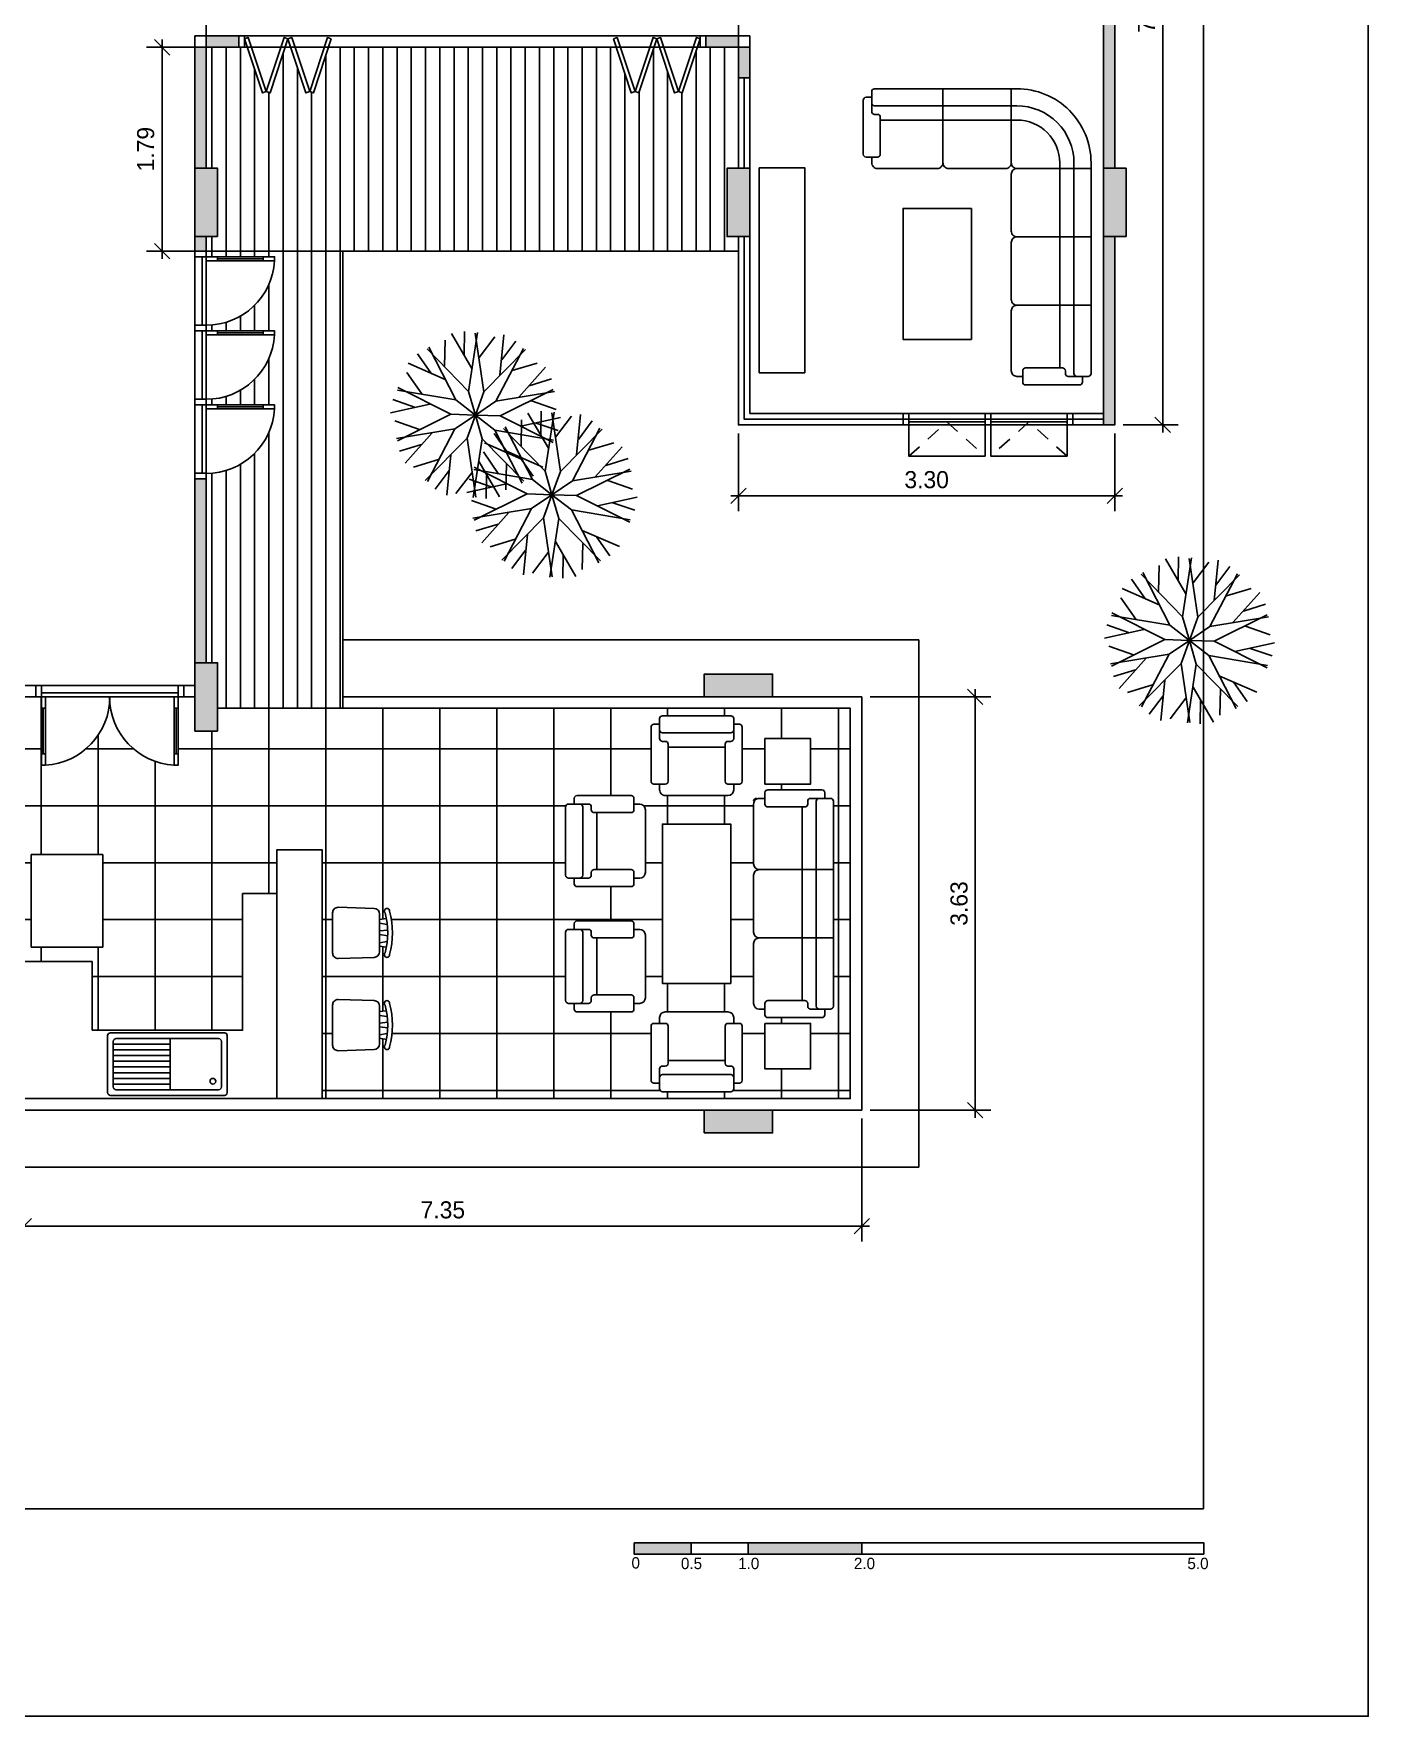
# Model space of a CAD drawing. Header units: inches. Extents: x 232 to 336, y -86 to 33.
# Drawn here: x 259.44 to 271.15, y -58.49 to -43.72 of the extents above; entities that cross this region are included whole.
import ezdxf

# ---------------------------------------------------------------- set-up
doc = ezdxf.new("R2010")
doc.units = ezdxf.units.IN
doc.header["$MEASUREMENT"] = 0
doc.linetypes.add('HIDDEN2', pattern=[0.1875, 0.125, -0.0625])
for name, color, linetype in [('CEILING', 6, 'HIDDEN2'), ('FUR', 9, 'Continuous'), ('HATCH', 251, 'Continuous'), ('line', 1, 'Continuous'), ('line2', 1, 'Continuous'), ('OPEN', 2, 'Continuous'), ('OPEN-3', 1, 'Continuous'), ('OPEN-5', 152, 'Continuous'), ('OPEN-DOT', 9, 'HIDDEN2'), ('OPEN-GLASS', 71, 'Continuous'), ('OPEN-GLASS2', 23, 'Continuous'), ('OPEN-GLASS3', 129, 'Continuous'), ('WARE-IN', 1, 'Continuous'), ('WARE-OUT', 15, 'Continuous'), ('WC-DET', 8, 'Continuous')]:
    doc.layers.add(name, color=color, linetype=linetype)
doc.styles.add('CORDIA', font='cordia.shx')
doc.styles.add('THAI-E', font='thcadku.shx', dxfattribs={"height": 0.2, "bigfont": 'bigfont.shx'})
doc.dimstyles.new('E75', dxfattribs={"dimscale": 0.75, "dimtxt": 0.2, "dimasz": 0.18, "dimexe": 0.18, "dimexo": 0.1, "dimgap": 0.09, "dimtad": 1, "dimtoh": 1, "dimzin": 0, "dimdsep": 46, "dimtxsty": 'CORDIA', "dimblk": 'ARR_TICK', "dimcen": 0.09, "dimclrd": 8, "dimclre": 8, "dimclrt": 3, "dimadec": 0, "dimazin": 0, "dimtfac": 1, "dimtix": 1, "dimtmove": 2, "dimatfit": 3, "dimldrblk": 'ARR_TICK', "dimfxl": 0.5, "dimtolj": 1, "dimtzin": 0, "dimarcsym": 0})

# ---------------------------------------------------------------- blocks, each defined once
blk = doc.blocks.new('A$Cb22fbed4')
at = {"layer": 'HATCH', "color": 106, "elevation": 16.481}
for points in [[(0.2542, 0.6499), (0.2469, 0.7813)], [(0.3928, 0.6499), (0.2761, 0.8178)], [(0.349, 0.7156), (0.3417, 0.8324)], [(0.4293, 0.4162), (0.3855, 0.533), (0.4074, 0.8324)], [(0.4625, 0.5364), (0.3955, 0.8289)], [(0.425, 0.7081), (0.4963, 0.8188)], [(0.4293, 0.4162), (0.4625, 0.5364), (0.6562, 0.7658)], [(0.5269, 0.4939), (0.6445, 0.7699)], [(0.5371, 0.6267), (0.5414, 0.8312)], [(0.5403, 0.7056), (0.6031, 0.8044)], [(0.1884, 0.6112), (0.1138, 0.7015)], [(0.3855, 0.533), (0.1594, 0.7302)], [(0.4293, 0.4162), (0.3252, 0.485), (0.1669, 0.7401)], [(0.5974, 0.6549), (0.7201, 0.7025)], [(0.6402, 0.5231), (0.7639, 0.686)], [(0.1503, 0.5023), (0.0671, 0.6044)], [(0.2624, 0.5838), (0.0693, 0.6511)], [(0.6892, 0.585), (0.7981, 0.6281)], [(0.3252, 0.485), (0.0264, 0.5116)], [(0.4293, 0.4162), (0.3046, 0.4107), (0.0267, 0.524)], [(0.4293, 0.4162), (0.5269, 0.4939), (0.8184, 0.5656)], [(0.5539, 0.4217), (0.8113, 0.5759)], [(0.7056, 0.5105), (0.8329, 0.4768)], [(0.1958, 0.4537), (0, 0.3946)], [(0.1198, 0.4324), (0.0064, 0.4616)], [(0.6628, 0.3787), (0.8586, 0.4378)], [(0.153, 0.3219), (0.0257, 0.3556)], [(0.4293, 0.4162), (0.3317, 0.3385), (0.0402, 0.2668)], [(0.3046, 0.4107), (0.0473, 0.2565)], [(0.4293, 0.4162), (0.396, 0.296), (0.2024, 0.0666)], [(0.4293, 0.4162), (0.5539, 0.4217), (0.8319, 0.3084)], [(0.4293, 0.4162), (0.5334, 0.3474), (0.6916, 0.0924)], [(0.4293, 0.4162), (0.4731, 0.2994), (0.4512, 0)], [(0.5334, 0.3474), (0.8322, 0.3208)], [(0.7388, 0.4), (0.8522, 0.3708)], [(0.2183, 0.3093), (0.0947, 0.1464)], [(0.3317, 0.3385), (0.2141, 0.0625)], [(0.396, 0.296), (0.4631, 0.0035)], [(0.4731, 0.2994), (0.6992, 0.1022)], [(0.1694, 0.2474), (0.0605, 0.2043)], [(0.2612, 0.1775), (0.1384, 0.1299)], [(0.3215, 0.2057), (0.3172, 0.0013)], [(0.4658, 0.1825), (0.5825, 0.0146)], [(0.5961, 0.2486), (0.7893, 0.1814)], [(0.6044, 0.1825), (0.6117, 0.0511)], [(0.6702, 0.2212), (0.7447, 0.1309)], [(0.3182, 0.1268), (0.2555, 0.028)], [(0.4336, 0.1243), (0.3622, 0.0136)], [(0.5095, 0.1168), (0.5168, 0)]]:
    blk.add_lwpolyline(points, dxfattribs=at)
blk = doc.blocks.new('A$Cf173618d')
at = {"layer": 'CEILING'}
blk.add_lwpolyline([(0, 0), (4.1, 0), (4.1, 0.1), (0, 0.1)], close=True, dxfattribs=at)
at = {"layer": 'OPEN'}
for points in [[(0.05, 0.025), (0.083, 0.014), (0.241, 0.489), (0.207, 0.5)], [(0.431, 0.025), (0.398, 0.014), (0.241, 0.489), (0.274, 0.5)], [(0.431, 0.025), (0.464, 0.014), (0.622, 0.489), (0.589, 0.5)], [(0.812, 0.025), (0.779, 0.014), (0.622, 0.489), (0.655, 0.5)], [(3.288, 0.025), (3.321, 0.014), (3.478, 0.489), (3.445, 0.5)], [(3.669, 0.025), (3.636, 0.014), (3.478, 0.489), (3.511, 0.5)], [(3.669, 0.025), (3.702, 0.014), (3.859, 0.489), (3.826, 0.5)], [(4.05, 0.025), (4.017, 0.014), (3.859, 0.489), (3.893, 0.5)], [(0, 0), (0.05, 0), (0.05, 0.1), (0, 0.1)], [(4.05, 0), (4.1, 0), (4.1, 0.1), (4.05, 0.1)]]:
    blk.add_lwpolyline(points, close=True, dxfattribs=at)
blk = doc.blocks.new('SOFA-C1')
at = {"layer": 'FUR'}
for p, q in [((0, -0.15), (-0.6, -0.15)), ((0, -0.275), (-0.6, -0.275))]:
    blk.add_line(p, q, dxfattribs=at)
blk.add_lwpolyline([(-0.55, -0.7, -0.414214), (-0.6, -0.65), (-0.6, 0), (0, 0), (0, -0.65, -0.414214), (-0.05, -0.7)], format="xyb", close=True, dxfattribs=at)
blk = doc.blocks.new('SOFA-C2')
at = {"layer": 'FUR'}
blk.add_line((-0.15, -0.275), (-0.7, -0.275), dxfattribs=at)
for points in [[(-0.075, -0.6), (-0.075, -0.65, -0.414214), (-0.125, -0.7), (-0.65, -0.7, -0.414214), (-0.7, -0.65), (-0.7, 0), (-0.1, 0)], [(-0.075, -0.075), (-0.025, -0.075, -0.414214), (0, -0.1), (0, -0.575, -0.414214), (-0.025, -0.6), (-0.125, -0.6, -0.414214), (-0.15, -0.575), (-0.15, -0.25, -0.414214), (-0.125, -0.225), (-0.1, -0.225, 0.414214), (-0.075, -0.2), (-0.075, -0.125)], [(-0.1, 0, -0.414214), (-0.075, -0.025), (-0.075, -0.125, -0.414214), (-0.1, -0.15)]]:
    blk.add_lwpolyline(points, format="xyb", dxfattribs=at)
blk.add_lwpolyline([(-0.1, -0.15), (-0.7, -0.15)], dxfattribs=at)
blk = doc.blocks.new('SOFA3')
at = {"layer": 'FUR'}
blk.add_lwpolyline([(0, 0), (0, -0.65, -0.414214), (-0.05, -0.7), (-0.7, -0.7), (-0.7, -0.65, -0.414214), (-0.05, 0)], format="xyb", close=True, dxfattribs=at)
for points in [[(0, -0.15), (-0.05, -0.15, 0.414214), (-0.55, -0.65), (-0.55, -0.7)], [(0, -0.275), (-0.05, -0.275, 0.414214), (-0.425, -0.65), (-0.425, -0.7)]]:
    blk.add_lwpolyline(points, format="xyb", dxfattribs=at)
blk = doc.blocks.new('F-SOFAC')
at = {"layer": 'FUR'}
blk.add_lwpolyline([(1.05, -1.05), (1.05, -1.65), (2.2, -1.65), (2.2, -1.05)], close=True, dxfattribs=at)
for name, p in [('SOFA3', (0.7, 0)), ('SOFA-C1', (1.3, 0)), ('SOFA-C1', (1.9, 0)), ('SOFA-C2', (2.6, 0))]:
    blk.add_blockref(name, p)
at = {"rotation": 90}
blk.add_blockref('SOFA-C1', (0, -0.7), dxfattribs=at)
at = {"xscale": -1, "rotation": 90}
blk.add_blockref('SOFA-C2', (0, -2), dxfattribs=at)
blk = doc.blocks.new('A$C0d060ff4')
at = {"layer": 'CEILING'}
blk.add_lwpolyline([(0, 0), (1.3, 0), (1.3, 0.1), (0, 0.1)], close=True, dxfattribs=at)
at = {"layer": 'OPEN'}
for points in [[(0, 0), (0.05, 0), (0.05, 0.1), (0, 0.1)], [(1.25, 0), (1.3, 0), (1.3, 0.1), (1.25, 0.1)]]:
    blk.add_lwpolyline(points, close=True, dxfattribs=at)
at = {"layer": 'OPEN-3'}
for centre, start, end in [((0.05, 0.1), 0, 86.6615), ((1.25, 0.1), 93.3385, 180)]:
    blk.add_arc(centre, 0.601, start, end, dxfattribs=at)
at = {"layer": 'OPEN-5'}
for p, q in [((0.05, 0.1), (1.25, 0.1)), ((0.05, 0.065), (1.25, 0.065)), ((0.05, 0), (1.25, 0))]:
    blk.add_line(p, q, dxfattribs=at)
at = {"layer": 'OPEN-GLASS'}
for points in [[(0.05, 0.6), (0.085, 0.6), (0.085, 0.7), (0.05, 0.7)], [(1.25, 0.6), (1.215, 0.6), (1.215, 0.7), (1.25, 0.7)], [(0.05, 0.1), (0.085, 0.1), (0.085, 0.2), (0.05, 0.2)], [(1.25, 0.1), (1.215, 0.1), (1.215, 0.2), (1.25, 0.2)]]:
    blk.add_lwpolyline(points, close=True, dxfattribs=at)
at = {"layer": 'OPEN-GLASS2'}
for p, q in [((0.067, 0.2), (0.067, 0.6)), ((1.233, 0.2), (1.233, 0.6))]:
    blk.add_line(p, q, dxfattribs=at)
at = {"layer": 'OPEN-GLASS3'}
for p, q in [((0.05, 0.2), (0.05, 0.6)), ((0.085, 0.2), (0.085, 0.6)), ((1.215, 0.2), (1.215, 0.6)), ((1.25, 0.2), (1.25, 0.6))]:
    blk.add_line(p, q, dxfattribs=at)
blk = doc.blocks.new('W-SNK3')
at = {"layer": 'WARE-IN'}
for p, q in [((-0.025, -0.05), (-0.025, -0.5)), ((0.475, -0.1), (-0.025, -0.1)), ((-0.025, -0.15), (0.475, -0.15)), ((0.475, -0.2), (-0.025, -0.2)), ((-0.025, -0.25), (0.475, -0.25)), ((0.475, -0.3), (-0.025, -0.3)), ((-0.025, -0.35), (0.475, -0.35)), ((0.475, -0.4), (-0.025, -0.4)), ((-0.025, -0.45), (0.475, -0.45))]:
    blk.add_line(p, q, dxfattribs=at)
blk.add_lwpolyline([(-0.475, -0.475, 0.414214), (-0.45, -0.5), (0.45, -0.5, 0.414214), (0.475, -0.475), (0.475, -0.075, 0.414214), (0.45, -0.05), (-0.45, -0.05, 0.414214), (-0.475, -0.075)], format="xyb", close=True, dxfattribs=at)
blk.add_circle((-0.4, -0.125), 0.025, dxfattribs=at)
at = {"layer": 'WARE-OUT'}
blk.add_lwpolyline([(-0.525, -0.525, 0.414214), (-0.5, -0.55), (0.5, -0.55, 0.414214), (0.525, -0.525), (0.525, -0.025, 0.414214), (0.5, 0), (0, 0), (-0.5, 0, 0.414214), (-0.525, -0.025)], format="xyb", close=True, dxfattribs=at)
blk = doc.blocks.new('F-CHR1')
at = {"layer": 'FUR'}
for points in [[(0.175, 0.461, 1.546334), (0.19, 0.501, 0.125632), (-0.19, 0.501, 1.546334), (-0.175, 0.461, -0.13377)], [(-0.215, 0.364), (-0.225, 0.05, 0.414214), (-0.175, 0), (0.175, 0, 0.414214), (0.225, 0.05), (0.215, 0.365, 0.405101), (0.165, 0.413), (-0.165, 0.413, 0.404761)]]:
    blk.add_lwpolyline(points, format="xyb", close=True, dxfattribs=at)
for points in [[(-0.126, 0.473), (-0.115, 0.413)], [(-0.086, 0.413), (-0.075, 0.48)], [(-0.025, 0.484), (-0.015, 0.413)], [(0.017, 0.413), (0.025, 0.484)], [(0.075, 0.48), (0.085, 0.413)], [(0.118, 0.413), (0.126, 0.473)]]:
    blk.add_lwpolyline(points, dxfattribs=at)
blk = doc.blocks.new('F-SOFA1')
at = {"layer": 'FUR'}
for p, q in [((-0.4, 0.6), (-0.4, 0.125)), ((-0.325, 0.625), (-0.375, 0.625)), ((-0.325, 0.675), (-0.325, 0.575)), ((0.3, 0.7), (-0.3, 0.7)), ((0.325, 0.625), (0.325, 0.675)), ((0.375, 0.625), (0.325, 0.625)), ((0.325, 0.575), (0.325, 0.625)), ((0.4, 0.125), (0.4, 0.6)), ((-0.325, 0.575), (-0.325, 0.5)), ((-0.3, 0.55), (0.3, 0.55)), ((-0.275, 0.475), (-0.3, 0.475)), ((-0.25, 0.125), (-0.25, 0.45)), ((0.25, 0.45), (0.25, 0.125)), ((0.275, 0.475), (0.3, 0.475)), ((0.325, 0.5), (0.325, 0.575)), ((-0.25, 0.425), (0.25, 0.425)), ((-0.375, 0.1), (-0.275, 0.1)), ((-0.325, 0.1), (-0.325, 0.05)), ((-0.275, 0), (0.275, 0)), ((0.275, 0.1), (0.325, 0.1)), ((0.325, 0.1), (0.375, 0.1)), ((0.325, 0.05), (0.325, 0.1))]:
    blk.add_line(p, q, dxfattribs=at)
for centre, radius, start, end in [((-0.375, 0.6), 0.025, 90, 180), ((-0.3, 0.675), 0.025, 90, 180), ((0.3, 0.675), 0.025, 0, 90), ((0.375, 0.6), 0.025, 360, 90), ((-0.3, 0.575), 0.025, 180, 270), ((-0.3, 0.5), 0.025, 180, 270), ((-0.275, 0.45), 0.025, 0, 90), ((0.275, 0.45), 0.025, 90, 180), ((0.3, 0.575), 0.025, 270, 0), ((0.3, 0.5), 0.025, 270, 360), ((-0.375, 0.125), 0.025, 180, 270), ((-0.275, 0.05), 0.05, 180, 270), ((-0.275, 0.125), 0.025, 270, 360), ((0.275, 0.125), 0.025, 180, 270), ((0.275, 0.05), 0.05, 270, 0), ((0.375, 0.125), 0.025, 270, 360)]:
    blk.add_arc(centre, radius, start, end, dxfattribs=at)
blk = doc.blocks.new('F-SOFA3')
at = {"layer": 'FUR'}
for p, q in [((-1, 0.125), (-1, 0.6)), ((-0.975, 0.625), (-0.925, 0.625)), ((-0.925, 0.625), (-0.925, 0.675)), ((-0.925, 0.575), (-0.925, 0.625)), ((-0.9, 0.7), (0.9, 0.7)), ((-0.3, 0.55), (-0.3, 0.7)), ((0.3, 0.55), (0.3, 0.7)), ((0.925, 0.675), (0.925, 0.575)), ((0.925, 0.625), (0.975, 0.625)), ((1, 0.6), (1, 0.125)), ((-0.925, 0.5), (-0.925, 0.575)), ((0.9, 0.55), (-0.9, 0.55)), ((-0.875, 0.475), (-0.9, 0.475)), ((-0.85, 0.45), (-0.85, 0.125)), ((-0.3, 0.05), (-0.3, 0.55)), ((0.3, 0.05), (0.3, 0.55)), ((0.85, 0.125), (0.85, 0.45)), ((0.875, 0.475), (0.9, 0.475)), ((0.925, 0.575), (0.925, 0.5)), ((0.85, 0.425), (-0.85, 0.425)), ((-0.925, 0.1), (-0.975, 0.1)), ((-0.875, 0.1), (-0.925, 0.1)), ((-0.925, 0.05), (-0.925, 0.1)), ((-0.35, 0), (-0.875, 0)), ((0.25, 0), (-0.25, 0)), ((0.875, 0), (0.35, 0)), ((0.975, 0.1), (0.875, 0.1)), ((0.925, 0.1), (0.925, 0.05))]:
    blk.add_line(p, q, dxfattribs=at)
for centre, radius, start, end in [((-0.975, 0.6), 0.025, 90, 180), ((-0.9, 0.675), 0.025, 90, 180), ((0.9, 0.675), 0.025, 0, 90), ((0.975, 0.6), 0.025, 0, 90), ((-0.9, 0.575), 0.025, 180, 270), ((-0.9, 0.5), 0.025, 180, 270), ((-0.875, 0.45), 0.025, 0, 90), ((0.875, 0.45), 0.025, 90, 180), ((0.9, 0.575), 0.025, 270, 0), ((0.9, 0.5), 0.025, 270, 0), ((-0.975, 0.125), 0.025, 180, 270), ((-0.875, 0.05), 0.05, 180, 270), ((-0.9, 0.025), 0.025, 180, 270), ((-0.875, 0.125), 0.025, 270, 0), ((-0.35, 0.05), 0.05, 270, 0), ((-0.25, 0.05), 0.05, 180, 270), ((0.25, 0.05), 0.05, 270, 0), ((0.35, 0.05), 0.05, 180, 270), ((0.875, 0.125), 0.025, 180, 270), ((0.875, 0.05), 0.05, 270, 0), ((0.975, 0.125), 0.025, 270, 0)]:
    blk.add_arc(centre, radius, start, end, dxfattribs=at)
blk = doc.blocks.new('F-SOFA4')
at = {"layer": 'FUR'}
for points in [[(-0.7, 0.9), (0.7, 0.9), (0.7, 1.5), (-0.7, 1.5)], [(-1.05, 0.6), (-1.45, 0.6), (-1.45, 0.2), (-1.05, 0.2)], [(1.05, 0.6), (1.45, 0.6), (1.45, 0.2), (1.05, 0.2)]]:
    blk.add_lwpolyline(points, close=True, dxfattribs=at)
for p in [(-0.55, 1.65), (0.55, 1.65)]:
    blk.add_blockref('F-SOFA1', p)
for name, p, rotation in [('F-SOFA1', (-0.95, 1.2), 90), ('F-SOFA1', (0.95, 1.2), 270), ('F-SOFA3', (0, 0.7), 180)]:
    blk.add_blockref(name, p, dxfattribs=dict(rotation=rotation))
blk = doc.blocks.new('A$C81779bce')
at = {"layer": 'CEILING'}
blk.add_lwpolyline([(0, 0), (1.49, 0), (1.49, 0.1), (0, 0.1)], close=True, dxfattribs=at)
at = {"layer": 'OPEN'}
for points in [[(0, 0), (0.05, 0), (0.05, 0.1), (0, 0.1)], [(0.72, 0), (0.77, 0), (0.77, 0.1), (0.72, 0.1)], [(1.49, 0), (1.44, 0), (1.44, 0.1), (1.49, 0.1)]]:
    blk.add_lwpolyline(points, close=True, dxfattribs=at)
at = {"layer": 'OPEN-3'}
for points in [[(0.05, 0.075), (0.72, 0.075), (0.72, 0.375), (0.05, 0.375)], [(1.44, 0.075), (0.77, 0.075), (0.77, 0.375), (1.44, 0.375)]]:
    blk.add_lwpolyline(points, close=True, dxfattribs=at)
at = {"layer": 'OPEN-5'}
for p, q in [((0.05, 0), (0.72, 0)), ((0.77, 0), (1.435, 0))]:
    blk.add_line(p, q, dxfattribs=at)
at = {"layer": 'OPEN-DOT'}
for p, q in [((0.05, 0.1), (0.72, 0.1)), ((0.77, 0.1), (1.435, 0.1))]:
    blk.add_line(p, q, dxfattribs=at)
for points in [[(0.05, 0.375), (0.385, 0.075), (0.72, 0.375)], [(1.44, 0.375), (1.105, 0.075), (0.77, 0.375)]]:
    blk.add_lwpolyline(points, dxfattribs=at)
blk = doc.blocks.new('A$Cca9231e2')
at = {"layer": 'CEILING'}
blk.add_lwpolyline([(0, 0), (2, 0), (2, 0.1), (0, 0.1)], close=True, dxfattribs=at)
at = {"layer": 'OPEN'}
for points in [[(0, 0), (0.05, 0), (0.05, 0.1), (0, 0.1)], [(0.65, 0), (0.7, 0), (0.7, 0.1), (0.65, 0.1)], [(1.3, 0), (1.35, 0), (1.35, 0.1), (1.3, 0.1)], [(1.95, 0), (2, 0), (2, 0.1), (1.95, 0.1)]]:
    blk.add_lwpolyline(points, close=True, dxfattribs=at)
at = {"layer": 'OPEN-3'}
for centre in [(0.05, 0.1), (0.7, 0.1), (1.35, 0.1)]:
    blk.add_arc(centre, 0.601, 0, 86.66153, dxfattribs=at)
at = {"layer": 'OPEN-5'}
for p, q in [((0.05, 0.1), (0.65, 0.1)), ((0.05, 0.065), (0.65, 0.065)), ((0.05, 0), (0.65, 0)), ((0.7, 0.1), (1.3, 0.1)), ((0.7, 0.065), (1.3, 0.065)), ((0.7, 0), (1.3, 0)), ((1.35, 0.1), (1.95, 0.1)), ((1.35, 0.065), (1.95, 0.065)), ((1.35, 0), (1.95, 0))]:
    blk.add_line(p, q, dxfattribs=at)
at = {"layer": 'OPEN-GLASS'}
for points in [[(0.05, 0.6), (0.085, 0.6), (0.085, 0.7), (0.05, 0.7)], [(0.7, 0.6), (0.735, 0.6), (0.735, 0.7), (0.7, 0.7)], [(1.35, 0.6), (1.385, 0.6), (1.385, 0.7), (1.35, 0.7)], [(0.05, 0.1), (0.085, 0.1), (0.085, 0.2), (0.05, 0.2)], [(0.7, 0.1), (0.735, 0.1), (0.735, 0.2), (0.7, 0.2)], [(1.35, 0.1), (1.385, 0.1), (1.385, 0.2), (1.35, 0.2)]]:
    blk.add_lwpolyline(points, close=True, dxfattribs=at)
at = {"layer": 'OPEN-GLASS2'}
for p, q in [((0.0675, 0.2), (0.0675, 0.6)), ((0.7175, 0.2), (0.7175, 0.6)), ((1.3675, 0.2), (1.3675, 0.6))]:
    blk.add_line(p, q, dxfattribs=at)
at = {"layer": 'OPEN-GLASS3'}
for p, q in [((0.05, 0.2), (0.05, 0.6)), ((0.085, 0.2), (0.085, 0.6)), ((0.7, 0.2), (0.7, 0.6)), ((0.735, 0.2), (0.735, 0.6)), ((1.35, 0.2), (1.35, 0.6)), ((1.385, 0.2), (1.385, 0.6))]:
    blk.add_line(p, q, dxfattribs=at)
blk = doc.blocks.new('ARR_TICK')
at = {"color": 0}
blk.add_line((-1, 0), (0.5, 0), dxfattribs=at)
at = {"color": 3}
blk.add_line((-0.5, -0.5), (0.5, 0.5), dxfattribs=at)
blk = doc.blocks.new('*D347')
at = {"layer": 'Defpoints', "color": 0, "transparency": 16777216}
for p in [(268.925, -39.886), (268.925, -47.156), (269.346, -47.156)]:
    blk.add_point(p, dxfattribs=at)
at = {"layer": 'WC-DET', "color": 8, "lineweight": -2, "transparency": 16777216}
for p, q in [((269, -39.886), (269.481, -39.886)), ((269.346, -40.021), (269.346, -47.021)), ((269, -47.156), (269.481, -47.156))]:
    blk.add_line(p, q, dxfattribs=at)
at = {"layer": 'WC-DET', "color": 8, "lineweight": -2, "transparency": 16777216, "xscale": 0.135, "yscale": 0.135, "zscale": 0.135}
for p, rotation in [((269.346, -39.886), 90), ((269.346, -47.156), 270)]:
    blk.add_blockref('ARR_TICK', p, dxfattribs=dict(at, rotation=rotation))
at = {"layer": 'WC-DET', "color": 3, "transparency": 16777216, "insert": (269.204, -43.521), "char_height": 0.15, "attachment_point": 5, "rotation": 90, "style": 'CORDIA'}
blk.add_mtext('\\A1;7.27', dxfattribs=at)
blk = doc.blocks.new('*D348')
at = {"layer": 'Defpoints', "color": 0, "transparency": 16777216}
for p in [(265.622, -47.156), (268.925, -47.156), (268.925, -47.78)]:
    blk.add_point(p, dxfattribs=at)
at = {"layer": 'WC-DET', "color": 8, "lineweight": -2, "transparency": 16777216}
for p, q in [((265.622, -47.231), (265.622, -47.915)), ((268.925, -47.231), (268.925, -47.915)), ((265.757, -47.78), (268.79, -47.78))]:
    blk.add_line(p, q, dxfattribs=at)
at = {"layer": 'WC-DET', "color": 8, "lineweight": -2, "transparency": 16777216, "xscale": 0.135, "yscale": 0.135, "zscale": 0.135, "rotation": 180}
blk.add_blockref('ARR_TICK', (265.622, -47.78), dxfattribs=at)
at = {"layer": 'WC-DET', "color": 8, "lineweight": -2, "transparency": 16777216, "xscale": 0.135, "yscale": 0.135, "zscale": 0.135}
blk.add_blockref('ARR_TICK', (268.925, -47.78), dxfattribs=at)
at = {"layer": 'WC-DET', "color": 3, "transparency": 16777216, "insert": (267.274, -47.638), "char_height": 0.15, "attachment_point": 5, "style": 'CORDIA'}
blk.add_mtext('\\A1;3.30', dxfattribs=at)
blk = doc.blocks.new('*D354')
at = {"layer": 'Defpoints', "color": 0, "transparency": 16777216}
for p in [(266.704, -53.171), (259.35, -53.671), (266.704, -54.19)]:
    blk.add_point(p, dxfattribs=at)
at = {"layer": 'WC-DET', "color": 8, "lineweight": -2, "transparency": 16777216}
for p, q in [((266.704, -53.246), (266.704, -54.325)), ((259.35, -53.746), (259.35, -54.325)), ((259.485, -54.19), (266.569, -54.19))]:
    blk.add_line(p, q, dxfattribs=at)
at = {"layer": 'WC-DET', "color": 8, "lineweight": -2, "transparency": 16777216, "xscale": 0.135, "yscale": 0.135, "zscale": 0.135, "rotation": 180}
blk.add_blockref('ARR_TICK', (259.35, -54.19), dxfattribs=at)
at = {"layer": 'WC-DET', "color": 8, "lineweight": -2, "transparency": 16777216, "xscale": 0.135, "yscale": 0.135, "zscale": 0.135}
blk.add_blockref('ARR_TICK', (266.704, -54.19), dxfattribs=at)
at = {"layer": 'WC-DET', "color": 3, "transparency": 16777216, "insert": (263.027, -54.048), "char_height": 0.15, "attachment_point": 5, "style": 'CORDIA'}
blk.add_mtext('\\A1;7.35', dxfattribs=at)
blk = doc.blocks.new('*D355')
at = {"layer": 'Defpoints', "color": 0, "transparency": 16777216}
for p in [(266.704, -49.544), (266.704, -53.171), (267.701, -53.171)]:
    blk.add_point(p, dxfattribs=at)
at = {"layer": 'WC-DET', "color": 8, "lineweight": -2, "transparency": 16777216}
for p, q in [((266.779, -49.544), (267.836, -49.544)), ((267.701, -49.679), (267.701, -53.036)), ((266.779, -53.171), (267.836, -53.171))]:
    blk.add_line(p, q, dxfattribs=at)
at = {"layer": 'WC-DET', "color": 8, "lineweight": -2, "transparency": 16777216, "xscale": 0.135, "yscale": 0.135, "zscale": 0.135}
for p, rotation in [((267.701, -49.544), 90), ((267.701, -53.171), 270)]:
    blk.add_blockref('ARR_TICK', p, dxfattribs=dict(at, rotation=rotation))
at = {"layer": 'WC-DET', "color": 3, "transparency": 16777216, "insert": (267.559, -51.358), "char_height": 0.15, "attachment_point": 5, "rotation": 90, "style": 'CORDIA'}
blk.add_mtext('\\A1;3.63', dxfattribs=at)
blk = doc.blocks.new('*D356')
at = {"layer": 'Defpoints', "color": 0, "transparency": 16777216}
for p in [(260.95, -43.842), (260.562, -45.631), (260.95, -45.631)]:
    blk.add_point(p, dxfattribs=at)
at = {"layer": 'WC-DET', "color": 8, "lineweight": -2, "transparency": 16777216}
for p, q in [((260.875, -43.842), (260.427, -43.842)), ((260.562, -43.977), (260.562, -45.496)), ((260.875, -45.631), (260.427, -45.631))]:
    blk.add_line(p, q, dxfattribs=at)
at = {"layer": 'WC-DET', "color": 8, "lineweight": -2, "transparency": 16777216, "xscale": 0.135, "yscale": 0.135, "zscale": 0.135}
for p, rotation in [((260.562, -43.842), 90), ((260.562, -45.631), 270)]:
    blk.add_blockref('ARR_TICK', p, dxfattribs=dict(at, rotation=rotation))
at = {"layer": 'WC-DET', "color": 3, "transparency": 16777216, "insert": (260.419, -44.736), "char_height": 0.15, "attachment_point": 5, "rotation": 90, "style": 'CORDIA'}
blk.add_mtext('\\A1;1.79', dxfattribs=at)
blk = doc.blocks.new('*D357')
at = {"layer": 'Defpoints', "color": 0, "transparency": 16777216}
for p in [(265.622, -43.558), (260.95, -43.842), (265.622, -43.842)]:
    blk.add_point(p, dxfattribs=at)
at = {"layer": 'WC-DET', "color": 8, "lineweight": -2, "transparency": 16777216}
for p, q in [((260.95, -43.767), (260.95, -43.423)), ((265.622, -43.767), (265.622, -43.423)), ((261.085, -43.558), (265.487, -43.558))]:
    blk.add_line(p, q, dxfattribs=at)
at = {"layer": 'WC-DET', "color": 8, "lineweight": -2, "transparency": 16777216, "xscale": 0.135, "yscale": 0.135, "zscale": 0.135, "rotation": 180}
blk.add_blockref('ARR_TICK', (260.95, -43.558), dxfattribs=at)
at = {"layer": 'WC-DET', "color": 8, "lineweight": -2, "transparency": 16777216, "xscale": 0.135, "yscale": 0.135, "zscale": 0.135}
blk.add_blockref('ARR_TICK', (265.622, -43.558), dxfattribs=at)
at = {"layer": 'WC-DET', "color": 3, "transparency": 16777216, "insert": (263.286, -43.415), "char_height": 0.15, "attachment_point": 5, "style": 'CORDIA'}
blk.add_mtext('\\A1;4.67', dxfattribs=at)

msp = doc.modelspace()

# ---------------------------------------------------------------- hatches: boundary and pattern name
at = {"layer": 'WC-DET'}
h = msp.add_hatch(color=251, dxfattribs=at)
h.dxf.hatch_style = 1
h.paths.add_polyline_path([(268.925, -40.486), (268.925, -40.386), (268.925, -39.886), (268.825, -39.886), (268.825, -40.486), (268.825, -44.903), (268.925, -44.903)])
h.paths.add_polyline_path([(269.025, -44.903), (268.825, -44.903), (268.825, -45.503), (269.025, -45.503)])
h.paths.add_polyline_path([(268.925, -45.503), (268.825, -45.503), (268.825, -47.056), (268.825, -47.156), (268.925, -47.156)])
h = msp.add_hatch(color=251, dxfattribs=at)
h.dxf.hatch_style = 1
h.paths.add_polyline_path([(261.236, -43.742), (260.95, -43.742), (260.95, -43.842), (261.236, -43.842)])
h.paths.add_polyline_path([(260.95, -43.842), (260.85, -43.842), (260.85, -44.903), (260.95, -44.903)])
h.paths.add_polyline_path([(261.05, -44.903), (260.85, -44.903), (260.85, -45.503), (261.05, -45.503)])
h.paths.add_polyline_path([(260.95, -45.503), (260.85, -45.503), (260.85, -45.631), (260.95, -45.631)])
h = msp.add_hatch(dxfattribs=at)
h.set_pattern_fill('ANSI31', color=251, angle=45)
h.paths.add_polyline_path([(265.622, -43.842), (265.261, -43.842), (265.129, -44.241), (265.095, -44.23), (265.062, -44.241), (264.93, -43.842), (264.88, -43.842), (264.747, -44.241), (264.714, -44.23), (264.681, -44.241), (264.549, -43.842), (262.024, -43.842), (261.891, -44.241), (261.858, -44.23), (261.825, -44.241), (261.692, -43.842), (261.642, -43.842), (261.51, -44.241), (261.477, -44.23), (261.443, -44.241), (261.311, -43.842), (261.236, -43.842), (260.95, -43.842), (260.95, -44.903), (261.05, -44.903), (261.05, -45.503), (260.95, -45.503), (260.95, -45.631), (265.622, -45.631), (265.622, -45.503), (265.522, -45.503), (265.522, -44.903), (265.622, -44.903)])
h.paths.add_polyline_path([(262.15, -45.631), (260.95, -45.631), (260.95, -45.681), (261.05, -45.681), (261.45, -45.681), (261.55, -45.681), (261.55, -45.716, -0.397249), (260.95, -46.282), (260.95, -46.331), (261.05, -46.331), (261.45, -46.331), (261.55, -46.331), (261.55, -46.366, -0.397249), (260.95, -46.932), (260.95, -46.981), (261.05, -46.981), (261.45, -46.981), (261.55, -46.981), (261.55, -47.016, -0.397249), (260.95, -47.582), (260.95, -47.631), (260.95, -49.244), (261.05, -49.244), (261.05, -49.644), (262.15, -49.644), (262.15, -49.544)])
h = msp.add_hatch(color=251, dxfattribs=at)
h.dxf.hatch_style = 1
h.paths.add_polyline_path([(265.622, -43.742), (265.336, -43.742), (265.336, -43.842), (265.622, -43.842)])
h.paths.add_polyline_path([(265.722, -43.842), (265.622, -43.842), (265.622, -44.11), (265.722, -44.11)])
h.paths.add_polyline_path([(265.722, -44.903), (265.522, -44.903), (265.522, -45.503), (265.722, -45.503)])
h = msp.add_hatch(color=251, dxfattribs=at)
h.dxf.hatch_style = 1
h.paths.add_polyline_path([(260.95, -47.631), (260.85, -47.631), (260.85, -49.244), (260.95, -49.244)])
h.paths.add_polyline_path([(261.05, -49.244), (260.85, -49.244), (260.85, -49.844), (261.05, -49.844)])
h = msp.add_hatch(color=251, dxfattribs=at)
h.dxf.hatch_style = 1
h.paths.add_polyline_path([(265.922, -49.344), (265.322, -49.344), (265.322, -49.544), (265.922, -49.544)])
h = msp.add_hatch(dxfattribs=at)
h.set_pattern_fill('NET', color=251, scale=4)
h.paths.add_polyline_path([(266.604, -49.644), (261.05, -49.644), (261.05, -49.844), (260.85, -49.844), (260.85, -49.544), (260.703, -49.544), (260.703, -49.644), (260.703, -50.044), (260.703, -50.144), (260.668, -50.144, -0.380479), (260.103, -49.579, -0.380479), (259.538, -50.144), (259.503, -50.144), (259.503, -50.044), (259.503, -49.644), (259.503, -49.544), (259.35, -49.544), (259.35, -51.868), (259.95, -51.868), (259.95, -52.471), (261.269, -52.471), (261.269, -51.271), (261.569, -51.271), (261.569, -50.888), (261.969, -50.888), (261.969, -53.071), (266.604, -53.071)])
h.paths.add_polyline_path([(262.56, -51.426, -0.125632), (262.56, -51.806, -1.546334), (262.521, -51.791, 0.018932), (262.532, -51.742), (262.472, -51.731), (262.472, -51.781, -0.404761), (262.424, -51.831), (262.112, -51.841, -0.432971), (262.059, -51.791), (262.059, -51.441, -0.414214), (262.109, -51.391), (262.424, -51.401, -0.405101), (262.472, -51.451), (262.472, -51.499), (262.532, -51.49, 0.019009), (262.521, -51.441, -1.546334)], flags=16)
h.paths.add_polyline_path([(264.13, -50.485), (264.18, -50.485), (264.18, -50.435, -0.414214), (264.205, -50.41), (264.68, -50.41, -0.414214), (264.705, -50.435), (264.705, -50.485), (264.755, -50.485, -0.414214), (264.805, -50.535), (264.805, -51.085, -0.414214), (264.755, -51.135), (264.705, -51.135), (264.705, -51.185, -0.414214), (264.68, -51.21), (264.205, -51.21, -0.414214), (264.18, -51.185), (264.18, -51.135), (264.13, -51.135, -0.414214), (264.105, -51.11), (264.105, -50.51, -0.414214)], flags=16)
h.paths.add_polyline_path([(264.23, -50.485), (264.305, -50.485, -0.414214), (264.33, -50.51), (264.33, -50.535, 0.414214), (264.355, -50.56), (264.38, -50.56), (264.38, -51.06), (264.355, -51.06, 0.414214), (264.33, -51.085), (264.33, -51.11, -0.414214), (264.305, -51.135), (264.23, -51.135, 0.414214), (264.255, -51.11), (264.255, -50.51, 0.414214)], flags=0)
h.paths.add_polyline_path([(262.56, -52.235, -0.125632), (262.56, -52.615, -1.546334), (262.521, -52.6, 0.018932), (262.532, -52.551), (262.472, -52.54), (262.472, -52.59, -0.404761), (262.424, -52.64), (262.112, -52.65, -0.432971), (262.059, -52.6), (262.059, -52.25, -0.414214), (262.109, -52.2), (262.424, -52.21, -0.405101), (262.472, -52.26), (262.472, -52.307), (262.532, -52.299, 0.019009), (262.521, -52.25, -1.546334)], flags=16)
h.paths.add_polyline_path([(264.13, -51.585), (264.18, -51.585), (264.18, -51.535, -0.414214), (264.205, -51.51), (264.68, -51.51, -0.414214), (264.705, -51.535), (264.705, -51.585), (264.755, -51.585, -0.414214), (264.805, -51.635), (264.805, -52.185, -0.414214), (264.755, -52.235), (264.705, -52.235), (264.705, -52.285, -0.414214), (264.68, -52.31), (264.205, -52.31, -0.414214), (264.18, -52.285), (264.18, -52.235), (264.13, -52.235, -0.414214), (264.105, -52.21), (264.105, -51.61, -0.414214)], flags=16)
h.paths.add_polyline_path([(264.23, -51.585), (264.305, -51.585, -0.414214), (264.33, -51.61), (264.33, -51.635, 0.414214), (264.355, -51.66), (264.38, -51.66), (264.38, -52.16), (264.355, -52.16, 0.414214), (264.33, -52.185), (264.33, -52.21, -0.414214), (264.305, -52.235), (264.23, -52.235, 0.414214), (264.255, -52.21), (264.255, -51.61, 0.414214)], flags=0)
h.paths.add_polyline_path([(264.855, -49.81, -0.414214), (264.88, -49.785), (264.93, -49.785), (264.93, -49.735, -0.414214), (264.955, -49.71), (265.555, -49.71, -0.414214), (265.58, -49.735), (265.58, -49.785), (265.63, -49.785, -0.414214), (265.655, -49.81), (265.655, -50.285, -0.414214), (265.63, -50.31), (265.58, -50.31), (265.58, -50.36, -0.414214), (265.53, -50.41), (264.98, -50.41, -0.414214), (264.93, -50.36), (264.93, -50.31), (264.88, -50.31, -0.414214), (264.855, -50.285)], flags=16)
h.paths.add_polyline_path([(264.93, -49.91), (264.93, -49.835, 0.414214), (264.955, -49.86), (265.555, -49.86, 0.414214), (265.58, -49.835), (265.58, -49.91, -0.414214), (265.555, -49.935), (265.53, -49.935, 0.414214), (265.505, -49.96), (265.505, -49.985), (265.005, -49.985), (265.005, -49.96, 0.414214), (264.98, -49.935), (264.955, -49.935, -0.414214)], flags=0)
h.paths.add_polyline_path([(264.955, -50.66), (265.555, -50.66), (265.555, -52.06), (264.955, -52.06)], flags=16)
h.paths.add_polyline_path([(260.042, -50.928), (260.042, -51.741), (259.414, -51.741), (259.414, -50.928)], flags=16)
h.paths.add_polyline_path([(265.805, -50.435), (265.855, -50.435), (265.855, -50.385, -0.414214), (265.88, -50.36), (266.355, -50.36, -0.414214), (266.38, -50.385), (266.38, -50.435), (266.43, -50.435, -0.414214), (266.455, -50.46), (266.455, -52.26, -0.414214), (266.43, -52.285), (266.38, -52.285), (266.38, -52.335, -0.414214), (266.355, -52.36), (265.88, -52.36, -0.414214), (265.855, -52.335), (265.855, -52.285), (265.805, -52.285, -0.414214), (265.755, -52.235), (265.755, -51.71, -0.414214), (265.805, -51.66, -0.414214), (265.755, -51.61), (265.755, -51.11, -0.414214), (265.805, -51.06, -0.414214), (265.755, -51.01), (265.755, -50.485, -0.414214)], flags=16)
h.paths.add_polyline_path([(264.98, -52.31), (265.53, -52.31, -0.414214), (265.58, -52.36), (265.58, -52.41), (265.63, -52.41, -0.414214), (265.655, -52.435), (265.655, -52.91, -0.414214), (265.63, -52.935), (265.58, -52.935), (265.58, -52.985, -0.414214), (265.555, -53.01), (264.955, -53.01, -0.414214), (264.93, -52.985), (264.93, -52.935), (264.88, -52.935, -0.414214), (264.855, -52.91), (264.855, -52.435, -0.414214), (264.88, -52.41), (264.93, -52.41), (264.93, -52.36, -0.414214)], flags=16)
h.paths.add_polyline_path([(265.005, -52.735), (265.505, -52.735), (265.505, -52.76, 0.414214), (265.53, -52.785), (265.555, -52.785, -0.414214), (265.58, -52.81), (265.58, -52.885, 0.414214), (265.555, -52.86), (264.955, -52.86, 0.414214), (264.93, -52.885), (264.93, -52.81, -0.414214), (264.955, -52.785), (264.98, -52.785, 0.414214), (265.005, -52.76)], flags=0)
h.paths.add_polyline_path([(265.855, -49.91), (266.255, -49.91), (266.255, -50.31), (265.855, -50.31)], flags=16)
h.paths.add_polyline_path([(266.205, -50.51, 0.414214), (266.23, -50.485), (266.23, -50.46, -0.414214), (266.255, -50.435), (266.33, -50.435, 0.414214), (266.305, -50.46), (266.305, -52.26, 0.414214), (266.33, -52.285), (266.255, -52.285, -0.414214), (266.23, -52.26), (266.23, -52.235, 0.414214), (266.205, -52.21), (266.18, -52.21), (266.18, -50.51)], flags=0)
h.paths.add_polyline_path([(265.855, -52.41), (266.255, -52.41), (266.255, -52.81), (265.855, -52.81)], flags=16)
h = msp.add_hatch(color=251, dxfattribs=at)
h.dxf.hatch_style = 1
h.paths.add_polyline_path([(265.922, -53.171), (265.322, -53.171), (265.322, -53.371), (265.922, -53.371)])
h = msp.add_hatch(color=251, dxfattribs=at)
h.dxf.hatch_style = 1
h.paths.add_polyline_path([(265.206, -57.069), (265.206, -56.969), (264.706, -56.969), (264.706, -57.069)])
h.paths.add_polyline_path([(265.706, -56.969), (265.706, -57.069), (266.706, -57.069), (266.706, -56.969)])

# ---------------------------------------------------------------- linework, layer by layer
at = {"layer": 'line', "color": 3}
msp.add_lwpolyline([(253.804, -33.441), (269.704, -33.441), (269.704, -56.671), (253.804, -56.671)], close=True, dxfattribs=at)
at = {"layer": 'line2', "color": 3}
for points in [[(268.825, -40.486), (268.825, -47.056), (265.722, -47.056), (265.722, -43.742)], [(268.925, -40.486), (268.925, -44.903)], [(260.85, -49.544), (260.85, -43.742)], [(265.722, -43.742), (260.85, -43.742)], [(265.722, -43.842), (260.85, -43.842)], [(260.95, -44.903), (260.95, -43.742)], [(265.622, -44.903), (265.622, -43.742)], [(265.622, -44.11), (265.722, -44.11)], [(265.672, -44.11), (265.672, -44.903)], [(260.95, -49.244), (260.95, -45.503)], [(265.622, -45.631), (260.95, -45.631)], [(262.15, -49.544), (262.15, -45.631)], [(268.925, -45.503), (268.925, -47.156), (265.622, -47.156), (265.622, -45.503)], [(268.825, -47.106), (265.672, -47.106), (265.672, -45.503)], [(268.825, -47.056), (268.825, -47.156)], [(269.704, -53.671), (269.704, -47.23)], [(262.15, -49.044), (267.204, -49.044), (267.204, -53.671), (259.35, -53.671)], [(259.35, -49.444), (260.85, -49.444)], [(259.35, -49.544), (260.85, -49.544)], [(262.15, -49.544), (266.704, -49.544), (266.704, -53.171), (259.35, -53.171)], [(262.15, -49.544), (262.15, -49.644)], [(261.05, -49.644), (266.604, -49.644), (266.604, -53.071), (259.35, -53.071)], [(259.95, -52.471), (261.269, -52.471), (261.269, -51.271), (261.569, -51.271)], [(259.35, -52.471), (259.35, -51.868), (259.95, -51.868), (259.95, -52.471)], [(261.869, -53.071), (259.63, -53.071)], [(253.804, -56.671), (269.704, -56.671)]]:
    msp.add_lwpolyline(points, dxfattribs=at)
for points in [[(261.05, -45.503), (260.85, -45.503), (260.85, -44.903), (261.05, -44.903)], [(265.722, -45.503), (265.522, -45.503), (265.522, -44.903), (265.722, -44.903)], [(265.804, -44.899), (266.204, -44.899), (266.204, -46.699), (265.804, -46.699)], [(269.025, -45.503), (268.825, -45.503), (268.825, -44.903), (269.025, -44.903)], [(261.05, -49.844), (260.85, -49.844), (260.85, -49.244), (261.05, -49.244)], [(265.322, -49.544), (265.322, -49.344), (265.922, -49.344), (265.922, -49.544)], [(261.569, -51.271), (261.569, -50.888), (261.969, -50.888), (261.969, -53.071), (261.569, -53.071)], [(265.322, -53.371), (265.322, -53.171), (265.922, -53.171), (265.922, -53.371)]]:
    msp.add_lwpolyline(points, close=True, dxfattribs=at)
at = {"layer": 'line2', "color": 3, "elevation": 0}
msp.add_lwpolyline([(259.414, -50.928), (260.042, -50.928), (260.042, -51.741), (259.414, -51.741)], close=True, dxfattribs=at)
at = {"layer": 'WC-DET', "color": 3}
msp.add_lwpolyline([(252.55, -32.032), (271.151, -32.032), (271.151, -58.493), (252.55, -58.493)], close=True, dxfattribs=at)
for points in [[(264.706, -56.969), (264.706, -57.069), (265.206, -57.069), (265.206, -56.969), (265.706, -56.969), (265.706, -57.069), (266.706, -57.069), (266.706, -56.969), (269.706, -56.969), (269.706, -57.069)], [(264.706, -56.969), (266.706, -56.969)], [(265.706, -57.069), (265.206, -57.069)], [(266.706, -57.069), (269.706, -57.069)]]:
    msp.add_lwpolyline(points, dxfattribs=at)

# ---------------------------------------------------------------- block references
at = {"layer": 'FUR'}
for name, p, rotation in [('F-SOFAC', (268.717, -44.206), 270), ('F-SOFA4', (266.455, -51.36), 90), ('W-SNK3', (260.609, -53.043), 180)]:
    msp.add_blockref(name, p, dxfattribs=dict(at, rotation=rotation))
at = {"layer": 'FUR', "xscale": -1, "rotation": 270}
for p in [(262.059, -51.616), (262.059, -52.425)]:
    msp.add_blockref('F-CHR1', p, dxfattribs=at)
at = {"layer": 'line', "color": 3, "xscale": 1.737345794992221, "yscale": 1.737345794992221, "zscale": 1.737345794992221, "rotation": 355.5125417259276}
for p in [(262.513, -47.733, -28.633), (263.185, -48.432, -28.633), (268.781, -49.711, -28.633)]:
    msp.add_blockref('A$Cb22fbed4', p, dxfattribs=at)
at = {"layer": 'line2', "color": 3}
for name, p, rotation in [('A$Cf173618d', (265.336, -43.742), 180), ('A$Cca9231e2', (260.85, -45.631), 270), ('A$C81779bce', (268.557, -47.056), 180), ('A$C0d060ff4', (260.753, -49.444), 180)]:
    msp.add_blockref(name, p, dxfattribs=dict(at, rotation=rotation))

# ---------------------------------------------------------------- texts
at = {"layer": 'WC-DET', "color": 3, "char_height": 0.1, "attachment_point": 1, "style": 'THAI-E'}
for s, width, gutter_width, heights, insert in [('0', 0.19087, 0.5, [0.1], (264.683, -57.096)), ('0.5', 0.38173, 1, [0.2], (265.117, -57.101)), ('1.0', 0.38173, 1, [0.2], (265.619, -57.101)), ('2.0', 0.38173, 1, [0.2], (266.635, -57.101)), ('5.0', 0.38173, 1, [0.2], (269.563, -57.101))]:
    msp.add_mtext_dynamic_manual_height_columns(s, width=width, gutter_width=gutter_width, heights=heights, dxfattribs=dict(at, insert=insert))

# ---------------------------------------------------------------- dimensions: what is measured, and where the dimension line sits
at = {"layer": 'WC-DET', "color": 3}
for base, p1, p2, picture, middle in [((269.346, -47.156), (268.925, -39.886), (268.925, -47.156), '*D347', (269.204, -43.521)), ((260.562, -45.631), (260.95, -43.842), (260.95, -45.631), '*D356', (260.419, -44.736)), ((267.701, -53.171), (266.704, -49.544), (266.704, -53.171), '*D355', (267.559, -51.358))]:
    dim = msp.add_linear_dim(base=base, p1=p1, p2=p2, angle=90, dimstyle='E75', dxfattribs=at)
    dim.commit()
    dim.dimension.update_dxf_attribs({"geometry": picture, "text_midpoint": middle})
for base, p1, p2, picture, middle in [((265.622, -43.558), (260.95, -43.842), (265.622, -43.842), '*D357', (263.286, -43.415)), ((268.925, -47.78), (265.622, -47.156), (268.925, -47.156), '*D348', (267.274, -47.638)), ((266.704, -54.19), (259.35, -53.671), (266.704, -53.171), '*D354', (263.027, -54.048))]:
    dim = msp.add_linear_dim(base=base, p1=p1, p2=p2, dimstyle='E75', dxfattribs=at)
    dim.commit()
    dim.dimension.update_dxf_attribs({"geometry": picture, "text_midpoint": middle})

doc.saveas('drawing.dxf')
